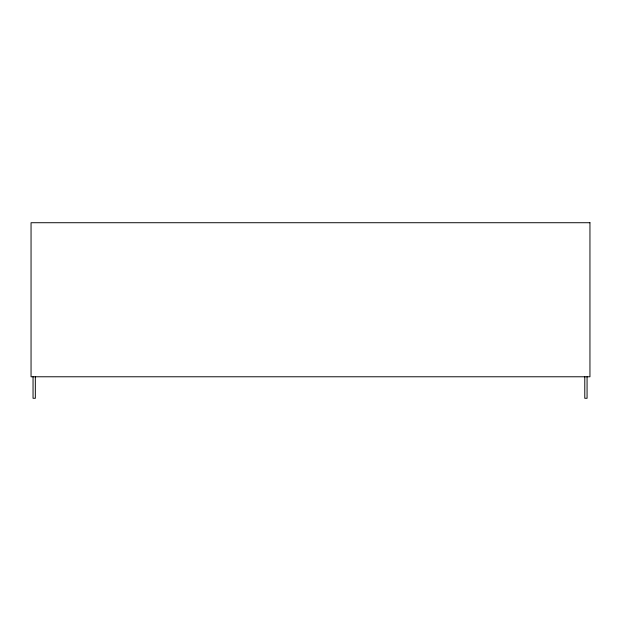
<?xml version="1.0" encoding="UTF-8"?>
<svg xmlns="http://www.w3.org/2000/svg" width="621" height="621" viewBox="0 0 621 621"><rect width="100%" height="100%" fill="white"/><g stroke="black" fill="none" stroke-linecap="round" stroke-linejoin="round"><path stroke-width="0.93" d="M587.07 376.776L587.07 398.278L584.78 398.278L584.78 376.776M35.335 376.776L35.335 398.278L33.045 398.278L33.045 376.776M589.95 222.722L31.05 222.722L31.05 376.776L589.95 376.776L589.95 222.722"/></g></svg>
